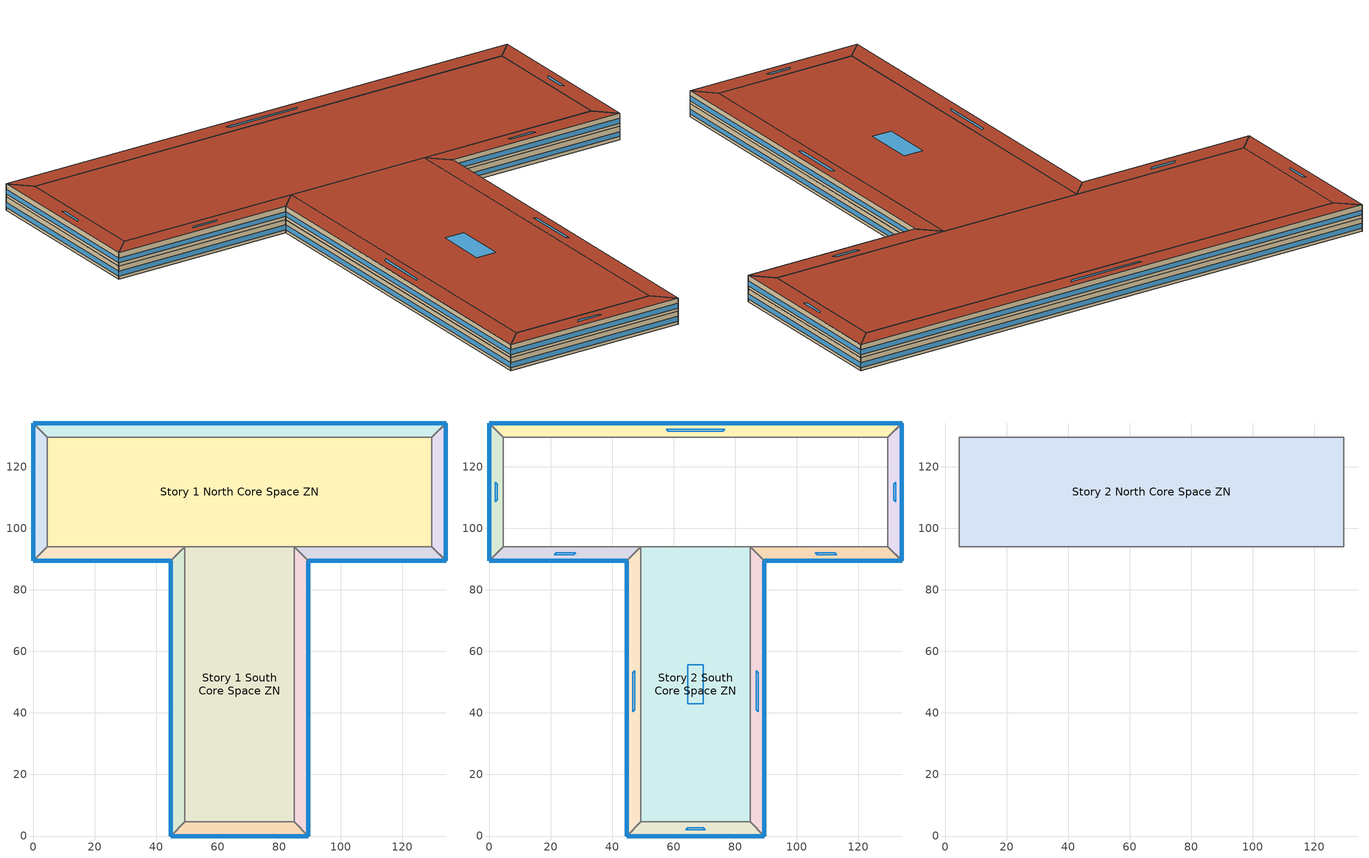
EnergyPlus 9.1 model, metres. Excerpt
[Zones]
Story 1 East Lower Perimeter Space ZN
 floor ground (BTAP-Grnd-Floor-Mass:U-0.757): 89.44,89.44 89.44,0 84.87,4.57 84.87,94.01 z0
 wall outside (BTAP-Ext-Wall-Mass:U-0.247): 89.44,0 89.44,89.44 z0:3.2
 wall to Story 1 South Lower Perimeter Space ZN (BTAP-Int-Wall): 84.87,4.57 89.44,0 z0:3.2
 wall to Story 1 South Core Space ZN (BTAP-Int-Wall): 84.87,94.01 84.87,4.57 z0:3.2
 wall to Story 1 South Upper Left Perimeter Space 1 ZN (BTAP-Int-Wall): 89.44,89.44 84.87,94.01 z0:3.2
 window (BTAP-Ext-FixedWindow:U=0.190 SHGC=0.600): 89.44,0.03 89.44,89.42 z0.76:1.94
Story 1 East Upper Perimeter Space ZN
 floor ground (BTAP-Grnd-Floor-Mass:U-0.757): 134.16,134.16 134.16,89.44 129.59,94.01 129.59,129.59 z0
 wall outside (BTAP-Ext-Wall-Mass:U-0.247): 134.16,89.44 134.16,134.16 z0:3.2
 wall to Story 1 South Upper Left Perimeter Space 1 ZN (BTAP-Int-Wall): 129.59,94.01 134.16,89.44 z0:3.2
 wall to Story 1 North Core Space ZN (BTAP-Int-Wall): 129.59,129.59 129.59,94.01 z0:3.2
 wall to Story 1 North Perimeter Space ZN (BTAP-Int-Wall): 134.16,134.16 129.59,129.59 z0:3.2
 window (BTAP-Ext-FixedWindow:U=0.190 SHGC=0.600): 134.16,89.47 134.16,134.14 z0.76:1.94
Story 1 North Core Space ZN
 floor ground (BTAP-Grnd-Floor-Mass:U-0.757): 4.57,94.01 4.57,129.59 129.59,129.59 129.59,94.01 84.87,94.01 49.29,94.01 z0
 wall to Story 1 West Upper Perimeter Space ZN (BTAP-Int-Wall): 4.57,129.59 4.57,94.01 z0:3.2
 wall to Story 1 North Perimeter Space ZN (BTAP-Int-Wall): 129.59,129.59 4.57,129.59 z0:3.2
 wall to Story 1 South Upper Left Perimeter Space 1 ZN (BTAP-Int-Wall): 84.87,94.01 129.59,94.01 z0:3.2
 wall to Story 1 South Core Space ZN (BTAP-Int-Wall): 49.29,94.01 84.87,94.01 z0:3.2
 wall to Story 1 South Upper Left Perimeter Space ZN (BTAP-Int-Wall): 4.57,94.01 49.29,94.01 z0:3.2
Story 1 North Perimeter Space ZN
 floor ground (BTAP-Grnd-Floor-Mass:U-0.757): 0,134.16 134.16,134.16 129.59,129.59 4.57,129.59 z0
 wall outside (BTAP-Ext-Wall-Mass:U-0.247): 134.16,134.16 0,134.16 z0:3.2
 wall to Story 1 West Upper Perimeter Space ZN (BTAP-Int-Wall): 0,134.16 4.57,129.59 z0:3.2
 window (BTAP-Ext-FixedWindow:U=0.190 SHGC=0.600): 134.14,134.16 0.03,134.16 z0.76:1.94
Story 1 South Core Space ZN
 floor ground (BTAP-Grnd-Floor-Mass:U-0.757): 49.29,4.57 49.29,94.01 84.87,94.01 84.87,4.57 z0
 wall to Story 1 West Lower Perimeter Space ZN (BTAP-Int-Wall): 49.29,94.01 49.29,4.57 z0:3.2
 wall to Story 1 South Lower Perimeter Space ZN (BTAP-Int-Wall): 49.29,4.57 84.87,4.57 z0:3.2
Story 1 South Lower Perimeter Space ZN
 floor ground (BTAP-Grnd-Floor-Mass:U-0.757): 89.44,0 44.72,0 49.29,4.57 84.87,4.57 z0
 wall outside (BTAP-Ext-Wall-Mass:U-0.247): 44.72,0 89.44,0 z0:3.2
 wall to Story 1 West Lower Perimeter Space ZN (BTAP-Int-Wall): 49.29,4.57 44.72,0 z0:3.2
 window (BTAP-Ext-FixedWindow:U=0.190 SHGC=0.600): 44.75,0 89.42,0 z0.76:1.94
Story 1 South Upper Left Perimeter Space 1 ZN
 floor ground (BTAP-Grnd-Floor-Mass:U-0.757): 134.16,89.44 89.44,89.44 84.87,94.01 129.59,94.01 z0
 wall outside (BTAP-Ext-Wall-Mass:U-0.247): 89.44,89.44 134.16,89.44 z0:3.2
 window (BTAP-Ext-FixedWindow:U=0.190 SHGC=0.600): 89.47,89.44 134.14,89.44 z0.76:1.94
Story 1 South Upper Left Perimeter Space ZN
 floor ground (BTAP-Grnd-Floor-Mass:U-0.757): 44.72,89.44 0,89.44 4.57,94.01 49.29,94.01 z0
 wall outside (BTAP-Ext-Wall-Mass:U-0.247): 0,89.44 44.72,89.44 z0:3.2
 wall to Story 1 West Lower Perimeter Space ZN (BTAP-Int-Wall): 44.72,89.44 49.29,94.01 z0:3.2
 wall to Story 1 West Upper Perimeter Space ZN (BTAP-Int-Wall): 4.57,94.01 0,89.44 z0:3.2
 window (BTAP-Ext-FixedWindow:U=0.190 SHGC=0.600): 0.03,89.44 44.7,89.44 z0.76:1.94
Story 1 West Lower Perimeter Space ZN
 floor ground (BTAP-Grnd-Floor-Mass:U-0.757): 44.72,0 44.72,89.44 49.29,94.01 49.29,4.57 z0
 wall outside (BTAP-Ext-Wall-Mass:U-0.247): 44.72,89.44 44.72,0 z0:3.2
 window (BTAP-Ext-FixedWindow:U=0.190 SHGC=0.600): 44.72,89.42 44.72,0.03 z0.76:1.94
Story 1 West Upper Perimeter Space ZN
 floor ground (BTAP-Grnd-Floor-Mass:U-0.757): 0,89.44 0,134.16 4.57,129.59 4.57,94.01 z0
 wall outside (BTAP-Ext-Wall-Mass:U-0.247): 0,134.16 0,89.44 z0:3.2
 window (BTAP-Ext-FixedWindow:U=0.190 SHGC=0.600): 0,134.14 0,89.47 z0.76:1.94
Story 2 East Lower Perimeter Space ZN
 floor to Story 1 East Lower Perimeter Space ZN (BTAP-Int-Floor): 89.44,89.44 89.44,0 84.87,4.57 84.87,94.01 z3.2
 wall outside (BTAP-Ext-Wall-Mass:U-0.247): 89.44,0 89.44,89.44 z3.2:6.4
 wall to Story 2 South Lower Perimeter Space ZN (BTAP-Int-Wall): 84.87,4.57 89.44,0 z3.2:6.4
 wall to Story 2 South Core Space ZN (BTAP-Int-Wall): 84.87,94.01 84.87,4.57 z3.2:6.4
 wall to Story 2 South Upper Left Perimeter Space 1 ZN (BTAP-Int-Wall): 89.44,89.44 84.87,94.01 z3.2:6.4
 window (BTAP-Ext-FixedWindow:U=0.190 SHGC=0.600): 89.44,0.03 89.44,89.42 z3.96:5.14
 roof outside (BTAP-Ext-Roof-Metal:U-0.156): 84.87,94.01 84.87,4.57 89.44,0 89.44,89.44 z6.4
 skylight (BTAP-Ext-Skylights:U=0.190 SHGC=0.600): 86.83,53.65 86.83,41 87.48,40.36 87.48,53.01 z6.4
Story 2 East Upper Perimeter Space ZN
 floor to Story 1 East Upper Perimeter Space ZN (BTAP-Int-Floor): 134.16,134.16 134.16,89.44 129.59,94.01 129.59,129.59 z3.2
 wall outside (BTAP-Ext-Wall-Mass:U-0.247): 134.16,89.44 134.16,134.16 z3.2:6.4
 wall to Story 2 South Upper Left Perimeter Space 1 ZN (BTAP-Int-Wall): 129.59,94.01 134.16,89.44 z3.2:6.4
 wall to Story 2 North Core Space ZN (BTAP-Int-Wall): 129.59,129.59 129.59,94.01 z3.2:6.4
 wall to Story 2 North Perimeter Space ZN (BTAP-Int-Wall): 134.16,134.16 129.59,129.59 z3.2:6.4
 window (BTAP-Ext-FixedWindow:U=0.190 SHGC=0.600): 134.16,89.47 134.16,134.14 z3.96:5.14
 roof outside (BTAP-Ext-Roof-Metal:U-0.156): 129.59,129.59 129.59,94.01 134.16,89.44 134.16,134.16 z6.4
 skylight (BTAP-Ext-Skylights:U=0.190 SHGC=0.600): 131.56,114.32 131.56,109.29 132.2,108.64 132.2,114.97 z6.4
Story 2 North Perimeter Space ZN
 floor to Story 1 North Perimeter Space ZN (BTAP-Int-Floor): 0,134.16 134.16,134.16 129.59,129.59 4.57,129.59 z3.2
 wall outside (BTAP-Ext-Wall-Mass:U-0.247): 134.16,134.16 0,134.16 z3.2:6.4
 wall to Story 2 North Core Space ZN (BTAP-Int-Wall): 4.57,129.59 129.59,129.59 z3.2:6.4
 wall to Story 2 West Upper Perimeter Space ZN (BTAP-Int-Wall): 0,134.16 4.57,129.59 z3.2:6.4
 window (BTAP-Ext-FixedWindow:U=0.190 SHGC=0.600): 134.14,134.16 0.03,134.16 z3.96:5.14
 roof outside (BTAP-Ext-Roof-Metal:U-0.156): 4.57,129.59 129.59,129.59 134.16,134.16 0,134.16 z6.4
 skylight (BTAP-Ext-Skylights:U=0.190 SHGC=0.600): 58.24,131.56 75.92,131.56 76.57,132.2 57.6,132.2 z6.4
Story 2 South Core Space ZN
 floor to Story 1 South Core Space ZN (BTAP-Int-Floor): 49.29,4.57 49.29,94.01 84.87,94.01 84.87,4.57 z3.2
 wall to Story 2 West Lower Perimeter Space ZN (BTAP-Int-Wall): 49.29,94.01 49.29,4.57 z3.2:6.4
 wall to Story 2 North Core Space ZN (BTAP-Int-Wall): 84.87,94.01 49.29,94.01 z3.2:6.4
 wall to Story 2 South Lower Perimeter Space ZN (BTAP-Int-Wall): 49.29,4.57 84.87,4.57 z3.2:6.4
 roof outside (BTAP-Ext-Roof-Metal:U-0.156): 84.87,4.57 84.87,94.01 49.29,94.01 49.29,4.57 z6.4
 skylight (BTAP-Ext-Skylights:U=0.190 SHGC=0.600): 69.6,42.97 69.6,55.62 64.57,55.62 64.57,42.97 z6.4
Story 2 South Lower Perimeter Space ZN
 floor to Story 1 South Lower Perimeter Space ZN (BTAP-Int-Floor): 89.44,0 44.72,0 49.29,4.57 84.87,4.57 z3.2
 wall outside (BTAP-Ext-Wall-Mass:U-0.247): 44.72,0 89.44,0 z3.2:6.4
 wall to Story 2 West Lower Perimeter Space ZN (BTAP-Int-Wall): 49.29,4.57 44.72,0 z3.2:6.4
 window (BTAP-Ext-FixedWindow:U=0.190 SHGC=0.600): 44.75,0 89.42,0 z3.96:5.14
 roof outside (BTAP-Ext-Roof-Metal:U-0.156): 84.87,4.57 49.29,4.57 44.72,0 89.44,0 z6.4
 skylight (BTAP-Ext-Skylights:U=0.190 SHGC=0.600): 69.6,2.61 64.57,2.61 63.92,1.96 70.24,1.96 z6.4
Story 2 South Upper Left Perimeter Space 1 ZN
 floor to Story 1 South Upper Left Perimeter Space 1 ZN (BTAP-Int-Floor): 134.16,89.44 89.44,89.44 84.87,94.01 129.59,94.01 z3.2
 wall outside (BTAP-Ext-Wall-Mass:U-0.247): 89.44,89.44 134.16,89.44 z3.2:6.4
 wall to Story 2 North Core Space ZN (BTAP-Int-Wall): 129.59,94.01 84.87,94.01 z3.2:6.4
 window (BTAP-Ext-FixedWindow:U=0.190 SHGC=0.600): 89.47,89.44 134.14,89.44 z3.96:5.14
 roof outside (BTAP-Ext-Roof-Metal:U-0.156): 129.59,94.01 84.87,94.01 89.44,89.44 134.16,89.44 z6.4
 skylight (BTAP-Ext-Skylights:U=0.190 SHGC=0.600): 112.36,92.05 106.03,92.05 106.68,91.4 113,91.4 z6.4
Story 2 South Upper Left Perimeter Space ZN
 floor to Story 1 South Upper Left Perimeter Space ZN (BTAP-Int-Floor): 44.72,89.44 0,89.44 4.57,94.01 49.29,94.01 z3.2
 wall outside (BTAP-Ext-Wall-Mass:U-0.247): 0,89.44 44.72,89.44 z3.2:6.4
 wall to Story 2 West Upper Perimeter Space ZN (BTAP-Int-Wall): 4.57,94.01 0,89.44 z3.2:6.4
 wall to Story 2 North Core Space ZN (BTAP-Int-Wall): 49.29,94.01 4.57,94.01 z3.2:6.4
 wall to Story 2 West Lower Perimeter Space ZN (BTAP-Int-Wall): 44.72,89.44 49.29,94.01 z3.2:6.4
 window (BTAP-Ext-FixedWindow:U=0.190 SHGC=0.600): 0.03,89.44 44.7,89.44 z3.96:5.14
 roof outside (BTAP-Ext-Roof-Metal:U-0.156): 49.29,94.01 4.57,94.01 0,89.44 44.72,89.44 z6.4
 skylight (BTAP-Ext-Skylights:U=0.190 SHGC=0.600): 28.13,92.05 21.81,92.05 21.16,91.4 27.48,91.4 z6.4
Story 2 West Lower Perimeter Space ZN
 floor to Story 1 West Lower Perimeter Space ZN (BTAP-Int-Floor): 44.72,0 44.72,89.44 49.29,94.01 49.29,4.57 z3.2
 wall outside (BTAP-Ext-Wall-Mass:U-0.247): 44.72,89.44 44.72,0 z3.2:6.4
 window (BTAP-Ext-FixedWindow:U=0.190 SHGC=0.600): 44.72,89.42 44.72,0.03 z3.96:5.14
 roof outside (BTAP-Ext-Roof-Metal:U-0.156): 49.29,4.57 49.29,94.01 44.72,89.44 44.72,0 z6.4
 skylight (BTAP-Ext-Skylights:U=0.190 SHGC=0.600): 47.33,41 47.33,53.65 46.68,53.01 46.68,40.36 z6.4
Story 2 West Upper Perimeter Space ZN
 floor to Story 1 West Upper Perimeter Space ZN (BTAP-Int-Floor): 0,89.44 0,134.16 4.57,129.59 4.57,94.01 z3.2
 wall outside (BTAP-Ext-Wall-Mass:U-0.247): 0,134.16 0,89.44 z3.2:6.4
 wall to Story 2 North Core Space ZN (BTAP-Int-Wall): 4.57,94.01 4.57,129.59 z3.2:6.4
 window (BTAP-Ext-FixedWindow:U=0.190 SHGC=0.600): 0,134.14 0,89.47 z3.96:5.14
 roof outside (BTAP-Ext-Roof-Metal:U-0.156): 4.57,94.01 4.57,129.59 0,134.16 0,89.44 z6.4
 skylight (BTAP-Ext-Skylights:U=0.190 SHGC=0.600): 2.61,109.29 2.61,114.32 1.96,114.97 1.96,108.64 z6.4
Story 2 North Core Space ZN
 floor to Story 1 North Core Space ZN (BTAP-Int-Floor): 4.57,94.01 4.57,129.59 129.59,129.59 129.59,94.01 z6.4
 roof outside (BTAP-Ext-Roof-Metal:U-0.156): 49.29,94.01 84.87,94.01 129.59,94.01 129.59,129.59 4.57,129.59 4.57,94.01 z6.4
[Building]
T shape_Warehouse_NECB2017: North Axis {deg}=0
[Site:Location]
Ottawa=Macdonald-Cartier Intl AP_ON_CAN: Latitude {deg}=45.317; Longitude {deg}=-75.667; Time Zone {hr}=-5; Elevation {m}=114.9
[Site:GroundTemperature:BuildingSurface]
19.527, 19.502, 19.536, 19.598, 20.002, 21.64, 22.225, 22.375, 21.449, 20.121, 19.802, 19.633
[Site:WaterMainsTemperature]
Calculation Method=Correlation; Annual Average Outdoor Air Temperature {C}=6.83333; Maximum Difference In Monthly Average Outdoor Air Temperatures {deltaC}=31.2
[SizingPeriod:DesignDay] Day of Month=21; Dry-Bulb Temperature Range Modifier Type=DefaultMultipliers; Humidity Condition Type=Wetbulb; Barometric Pressure {Pa}=99952; Rain Indicator=No; Snow Indicator=No; Daylight Saving Time Indicator=No
Name | Month | Day Type | Maximum Dry-Bulb Temperature {C} | Daily Dry-Bulb Temperature Range {deltaC} | Wetbulb or DewPoint at Maximum Dry-Bulb {C} | Wind Speed {m/s} | Wind Direction {deg} | Solar Model Indicator | ASHRAE Clear Sky Optical Depth for Beam Irradiance (taub) | ASHRAE Clear Sky Optical Depth for Diffuse Irradiance (taud) | Sky Clearness
Ottawa=Macdonald-Cartier Intl Ann Clg .4% Condns DB=>MWB | 7 | SummerDesignDay | 30.6 | 10.1 | 21.8 | 4.6 | 220 | ASHRAETau | 0.417 | 2.264
Ottawa=Macdonald-Cartier Intl Ann Htg 99.6% Condns DB | 1 | WinterDesignDay | -24.2 | 0 | -24.2 | 3.5 | 290 | ASHRAEClearSky |  |  | 0
[Material] Thermal Absorptance=0.9
Name | Roughness | Thickness {m} | Conductivity {W/m-K} | Density {kg/m3} | Specific Heat {J/kg-K} | Solar Absorptance | Visible Absorptance
1/2IN Gypsum 1 | Smooth | 0.0127 | 0.16 | 784.9 | 830 | 0.4 | 0.4
100mm Normalweight concrete floor 1 | MediumSmooth | 0.1016 | 2.31 | 2322 | 832 | 0.7 | 0.7
1IN Stucco 1 | Smooth | 0.0253 | 0.6918 | 1858 | 837 | 0.7 | 0.92
6 in. Normalweight Concrete Floor 1 | MediumRough | 0.1524 | 2.31 | 2322 | 832 | 0.7 | 0.7
8IN CONCRETE HW RefBldg 1 | Rough | 0.2032 | 1.311 | 2240 | 836.8 | 0.7 | 0.7
G01 13mm gypsum board 1 | Smooth | 0.0127 | 0.16 | 800 | 1090 | 0.7 | 0.5
Metal Roof Surface 1 | Smooth | 0.0008 | 45.28 | 7824 | 500 | 0.7 | 0.7
[Material:NoMass] Roughness=Smooth; Thermal Absorptance=0.9; Solar Absorptance=0.7
Name | Thermal Resistance {m2-K/W} | Visible Absorptance
Typical Carpet Pad | 0.21648 | 0.8
Typical Carpet Pad 2 | 1.25503 | 0.8
Typical Insulation 2 | 3.77764 | 0.7
Typical Insulation 3 | 6.41024 | 0.7
[WindowMaterial:SimpleGlazingSystem]
SimpleGlazing:U=0.190 SHGC=0.600: U-Factor {W/m2-K}=1.9; Solar Heat Gain Coefficient=0.6; Visible Transmittance=0.21
[Construction]
BTAP-Ext-FixedWindow:U=0.190 SHGC=0.600; BTAP-Ext-Skylights:U=0.190 SHGC=0.600: SimpleGlazing:U=0.190 SHGC=0.600
BTAP-Ext-Roof-Metal:U-0.156: Metal Roof Surface 1, Typical Insulation 3
BTAP-Ext-Wall-Mass:U-0.247: 1IN Stucco 1, 8IN CONCRETE HW RefBldg 1, Typical Insulation 2, 1/2IN Gypsum 1
BTAP-Grnd-Floor-Mass:U-0.757: 6 in. Normalweight Concrete Floor 1, Typical Carpet Pad 2
BTAP-Int-Floor: 100mm Normalweight concrete floor 1, Typical Carpet Pad
BTAP-Int-Wall: G01 13mm gypsum board 1, G01 13mm gypsum board 1
[Zone]
Story 1 East Lower Perimeter Space ZN: 84.8727, 4.57, 0
Story 1 East Upper Perimeter Space ZN: 129.594, 94.0127, 0
Story 1 North Core Space ZN: 4.57, 94.0127, 0
Story 1 North Perimeter Space ZN: 4.57, 129.594, 0
Story 1 South Core Space ZN: 49.2914, 4.57, 0
Story 1 South Lower Perimeter Space ZN; Story 1 West Lower Perimeter Space ZN: 44.7214, 0, 0
Story 1 South Upper Left Perimeter Space 1 ZN: 89.4427, 89.4427, 0
Story 1 South Upper Left Perimeter Space ZN; Story 1 West Upper Perimeter Space ZN: 0, 89.4427, 0
Story 2 East Lower Perimeter Space ZN: 84.8727, 4.57, 3.2
Story 2 East Upper Perimeter Space ZN: 129.594, 94.0127, 3.2
Story 2 North Core Space ZN: 4.57, 94.0127, 3.2
Story 2 North Perimeter Space ZN: 4.57, 129.594, 3.2
Story 2 South Core Space ZN: 49.2914, 4.57, 3.2
Story 2 South Lower Perimeter Space ZN; Story 2 West Lower Perimeter Space ZN: 44.7214, 0, 3.2
Story 2 South Upper Left Perimeter Space 1 ZN: 89.4427, 89.4427, 3.2
Story 2 South Upper Left Perimeter Space ZN; Story 2 West Upper Perimeter Space ZN: 0, 89.4427, 3.2
[ZoneInfiltration:DesignFlowRate] Schedule=Always On Discrete; Design Flow Rate Calculation Method=Flow/ExteriorArea; Flow per Exterior Surface Area {m3/s-m2}=0.00025; Constant Term Coefficient=0; Temperature Term Coefficient=0; Velocity Term Coefficient=0.224; Velocity Squared Term Coefficient=0
Name | Zone or ZoneList
Story 1 East Lower Perimeter Space Infiltration | Story 1 East Lower Perimeter Space ZN
Story 1 East Upper Perimeter Space Infiltration | Story 1 East Upper Perimeter Space ZN
Story 1 North Perimeter Space Infiltration | Story 1 North Perimeter Space ZN
Story 1 South Lower Perimeter Space Infiltration | Story 1 South Lower Perimeter Space ZN
Story 1 South Upper Left Perimeter Space 1 Infiltration | Story 1 South Upper Left Perimeter Space 1 ZN
Story 1 South Upper Left Perimeter Space Infiltration | Story 1 South Upper Left Perimeter Space ZN
Story 1 West Lower Perimeter Space Infiltration | Story 1 West Lower Perimeter Space ZN
Story 1 West Upper Perimeter Space Infiltration | Story 1 West Upper Perimeter Space ZN
Story 2 East Lower Perimeter Space Infiltration | Story 2 East Lower Perimeter Space ZN
Story 2 East Upper Perimeter Space Infiltration | Story 2 East Upper Perimeter Space ZN
Story 2 North Core Space Infiltration | Story 2 North Core Space ZN
Story 2 North Perimeter Space Infiltration | Story 2 North Perimeter Space ZN
Story 2 South Core Space Infiltration | Story 2 South Core Space ZN
Story 2 South Lower Perimeter Space Infiltration | Story 2 South Lower Perimeter Space ZN
Story 2 South Upper Left Perimeter Space 1 Infiltration | Story 2 South Upper Left Perimeter Space 1 ZN
Story 2 South Upper Left Perimeter Space Infiltration | Story 2 South Upper Left Perimeter Space ZN
Story 2 West Lower Perimeter Space Infiltration | Story 2 West Lower Perimeter Space ZN
Story 2 West Upper Perimeter Space Infiltration | Story 2 West Upper Perimeter Space ZN
[ZoneControl:Thermostat]
Name | Zone or ZoneList | Control Type Schedule | Control 1
Story 1 East Lower Perimeter Space ZN Thermostat | Story 1 East Lower Perimeter Space ZN | Story 1 East Lower Perimeter Space ZN Thermostat Schedule | Warehouse WholeBuilding Thermostat 22
Story 1 East Upper Perimeter Space ZN Thermostat | Story 1 East Upper Perimeter Space ZN | Story 1 East Upper Perimeter Space ZN Thermostat Schedule | Warehouse WholeBuilding Thermostat 23
Story 1 North Core Space ZN Thermostat | Story 1 North Core Space ZN | Story 1 North Core Space ZN Thermostat Schedule | Warehouse WholeBuilding Thermostat 24
Story 1 North Perimeter Space ZN Thermostat | Story 1 North Perimeter Space ZN | Story 1 North Perimeter Space ZN Thermostat Schedule | Warehouse WholeBuilding Thermostat 25
Story 1 South Core Space ZN Thermostat | Story 1 South Core Space ZN | Story 1 South Core Space ZN Thermostat Schedule | Warehouse WholeBuilding Thermostat 26
Story 1 South Lower Perimeter Space ZN Thermostat | Story 1 South Lower Perimeter Space ZN | Story 1 South Lower Perimeter Space ZN Thermostat Schedule | Warehouse WholeBuilding Thermostat 27
Story 1 South Upper Left Perimeter Space 1 ZN Thermostat | Story 1 South Upper Left Perimeter Space 1 ZN | Story 1 South Upper Left Perimeter Space 1 ZN Thermostat Schedule | Warehouse WholeBuilding Thermostat 29
Story 1 South Upper Left Perimeter Space ZN Thermostat | Story 1 South Upper Left Perimeter Space ZN | Story 1 South Upper Left Perimeter Space ZN Thermostat Schedule | Warehouse WholeBuilding Thermostat 28
Story 1 West Lower Perimeter Space ZN Thermostat | Story 1 West Lower Perimeter Space ZN | Story 1 West Lower Perimeter Space ZN Thermostat Schedule | Warehouse WholeBuilding Thermostat 30
Story 1 West Upper Perimeter Space ZN Thermostat | Story 1 West Upper Perimeter Space ZN | Story 1 West Upper Perimeter Space ZN Thermostat Schedule | Warehouse WholeBuilding Thermostat 31
Story 2 East Lower Perimeter Space ZN Thermostat | Story 2 East Lower Perimeter Space ZN | Story 2 East Lower Perimeter Space ZN Thermostat Schedule | Warehouse WholeBuilding Thermostat 32
Story 2 East Upper Perimeter Space ZN Thermostat | Story 2 East Upper Perimeter Space ZN | Story 2 East Upper Perimeter Space ZN Thermostat Schedule | Warehouse WholeBuilding Thermostat 33
Story 2 North Core Space ZN Thermostat | Story 2 North Core Space ZN | Story 2 North Core Space ZN Thermostat Schedule | Warehouse WholeBuilding Thermostat 34
Story 2 North Perimeter Space ZN Thermostat | Story 2 North Perimeter Space ZN | Story 2 North Perimeter Space ZN Thermostat Schedule | Warehouse WholeBuilding Thermostat 35
Story 2 South Core Space ZN Thermostat | Story 2 South Core Space ZN | Story 2 South Core Space ZN Thermostat Schedule | Warehouse WholeBuilding Thermostat 36
Story 2 South Lower Perimeter Space ZN Thermostat | Story 2 South Lower Perimeter Space ZN | Story 2 South Lower Perimeter Space ZN Thermostat Schedule | Warehouse WholeBuilding Thermostat 37
Story 2 South Upper Left Perimeter Space 1 ZN Thermostat | Story 2 South Upper Left Perimeter Space 1 ZN | Story 2 South Upper Left Perimeter Space 1 ZN Thermostat Schedule | Warehouse WholeBuilding Thermostat 39
Story 2 South Upper Left Perimeter Space ZN Thermostat | Story 2 South Upper Left Perimeter Space ZN | Story 2 South Upper Left Perimeter Space ZN Thermostat Schedule | Warehouse WholeBuilding Thermostat 38
Story 2 West Lower Perimeter Space ZN Thermostat | Story 2 West Lower Perimeter Space ZN | Story 2 West Lower Perimeter Space ZN Thermostat Schedule | Warehouse WholeBuilding Thermostat 40
Story 2 West Upper Perimeter Space ZN Thermostat | Story 2 West Upper Perimeter Space ZN | Story 2 West Upper Perimeter Space ZN Thermostat Schedule | Warehouse WholeBuilding Thermostat 41
[ThermostatSetpoint:DualSetpoint] Heating Setpoint Temperature Schedule=NECB-A-Thermostat Setpoint-Heating; Cooling Setpoint Temperature Schedule=NECB-A-Thermostat Setpoint-Cooling
Warehouse WholeBuilding Thermostat 22; Warehouse WholeBuilding Thermostat 23; Warehouse WholeBuilding Thermostat 24; Warehouse WholeBuilding Thermostat 25; Warehouse WholeBuilding Thermostat 26; Warehouse WholeBuilding Thermostat 27; Warehouse WholeBuilding Thermostat 29; Warehouse WholeBuilding Thermostat 28; Warehouse WholeBuilding Thermostat 30; Warehouse WholeBuilding Thermostat 31; Warehouse WholeBuilding Thermostat 32; Warehouse WholeBuilding Thermostat 33; Warehouse WholeBuilding Thermostat 34; Warehouse WholeBuilding Thermostat 35; Warehouse WholeBuilding Thermostat 36; Warehouse WholeBuilding Thermostat 37; Warehouse WholeBuilding Thermostat 39; Warehouse WholeBuilding Thermostat 38; Warehouse WholeBuilding Thermostat 40; Warehouse WholeBuilding Thermostat 41
[ZoneHVAC:IdealLoadsAirSystem] Design Specification Outdoor Air Object=Warehouse WholeBuilding Ventilation
Zone HVAC Ideal Loads Air System 1; Zone HVAC Ideal Loads Air System 2; Zone HVAC Ideal Loads Air System 3; Zone HVAC Ideal Loads Air System 4; Zone HVAC Ideal Loads Air System 5; Zone HVAC Ideal Loads Air System 6; Zone HVAC Ideal Loads Air System 8; Zone HVAC Ideal Loads Air System 7; Zone HVAC Ideal Loads Air System 9; Zone HVAC Ideal Loads Air System 10; Zone HVAC Ideal Loads Air System 11; Zone HVAC Ideal Loads Air System 12; Zone HVAC Ideal Loads Air System 13; Zone HVAC Ideal Loads Air System 14; Zone HVAC Ideal Loads Air System 15; Zone HVAC Ideal Loads Air System 16; Zone HVAC Ideal Loads Air System 18; Zone HVAC Ideal Loads Air System 17; Zone HVAC Ideal Loads Air System 19; Zone HVAC Ideal Loads Air System 20
[DesignSpecification:OutdoorAir]
Warehouse WholeBuilding Ventilation: Outdoor Air Method=Sum; Outdoor Air Flow per Person {m3/s-person}=0; Outdoor Air Flow per Zone Floor Area {m3/s-m2}=0.00030988; Outdoor Air Flow per Zone {m3/s}=0; Outdoor Air Flow Air Changes per Hour {1/hr}=0
[Zone equipment]
Story 1 East Lower Perimeter Space ZN: Zone HVAC Ideal Loads Air System 1
Story 1 East Upper Perimeter Space ZN: Zone HVAC Ideal Loads Air System 2
Story 1 North Core Space ZN: Zone HVAC Ideal Loads Air System 3
Story 1 North Perimeter Space ZN: Zone HVAC Ideal Loads Air System 4
Story 1 South Core Space ZN: Zone HVAC Ideal Loads Air System 5
Story 1 South Lower Perimeter Space ZN: Zone HVAC Ideal Loads Air System 6
Story 1 South Upper Left Perimeter Space 1 ZN: Zone HVAC Ideal Loads Air System 8
Story 1 South Upper Left Perimeter Space ZN: Zone HVAC Ideal Loads Air System 7
Story 1 West Lower Perimeter Space ZN: Zone HVAC Ideal Loads Air System 9
Story 1 West Upper Perimeter Space ZN: Zone HVAC Ideal Loads Air System 10
Story 2 East Lower Perimeter Space ZN: Zone HVAC Ideal Loads Air System 11
Story 2 East Upper Perimeter Space ZN: Zone HVAC Ideal Loads Air System 12
Story 2 North Core Space ZN: Zone HVAC Ideal Loads Air System 13
Story 2 North Perimeter Space ZN: Zone HVAC Ideal Loads Air System 14
Story 2 South Core Space ZN: Zone HVAC Ideal Loads Air System 15
Story 2 South Lower Perimeter Space ZN: Zone HVAC Ideal Loads Air System 16
Story 2 South Upper Left Perimeter Space 1 ZN: Zone HVAC Ideal Loads Air System 18
Story 2 South Upper Left Perimeter Space ZN: Zone HVAC Ideal Loads Air System 17
Story 2 West Lower Perimeter Space ZN: Zone HVAC Ideal Loads Air System 19
Story 2 West Upper Perimeter Space ZN: Zone HVAC Ideal Loads Air System 20
[Sizing:Zone] Zone Cooling Design Supply Air Temperature Input Method=SupplyAirTemperature; Zone Cooling Design Supply Air Temperature {C}=14; Zone Cooling Design Supply Air Temperature Difference {deltaC}=11.11; Zone Heating Design Supply Air Temperature Input Method=SupplyAirTemperature; Zone Heating Design Supply Air Temperature {C}=40; Zone Heating Design Supply Air Temperature Difference {deltaC}=11.11; Zone Cooling Design Supply Air Humidity Ratio {kgWater/kgDryAir}=0.0085; Zone Heating Design Supply Air Humidity Ratio {kgWater/kgDryAir}=0.008; Design Specification Outdoor Air Object=Warehouse WholeBuilding Ventilation; Cooling Design Air Flow Method=DesignDay; Cooling Design Air Flow Rate {m3/s}=0; Cooling Minimum Air Flow per Zone Floor Area {m3/s-m2}=0.000762; Cooling Minimum Air Flow {m3/s}=0; Cooling Minimum Air Flow Fraction=0; Heating Design Air Flow Method=DesignDay; Heating Design Air Flow Rate {m3/s}=0; Heating Maximum Air Flow per Zone Floor Area {m3/s-m2}=0.002032; Heating Maximum Air Flow {m3/s}=0.141576; Heating Maximum Air Flow Fraction=0.3; Account for Dedicated Outdoor Air System=No
Name | Design Specification Zone Air Distribution Object
Story 1 East Lower Perimeter Space ZN | Story 1 East Lower Perimeter Space ZN Design Spec Zone Air Dist
Story 1 East Upper Perimeter Space ZN | Story 1 East Upper Perimeter Space ZN Design Spec Zone Air Dist
Story 1 North Core Space ZN | Story 1 North Core Space ZN Design Spec Zone Air Dist
Story 1 North Perimeter Space ZN | Story 1 North Perimeter Space ZN Design Spec Zone Air Dist
Story 1 South Core Space ZN | Story 1 South Core Space ZN Design Spec Zone Air Dist
Story 1 South Lower Perimeter Space ZN | Story 1 South Lower Perimeter Space ZN Design Spec Zone Air Dist
Story 1 South Upper Left Perimeter Space 1 ZN | Story 1 South Upper Left Perimeter Space 1 ZN Design Spec Zone Air Dist
Story 1 South Upper Left Perimeter Space ZN | Story 1 South Upper Left Perimeter Space ZN Design Spec Zone Air Dist
Story 1 West Lower Perimeter Space ZN | Story 1 West Lower Perimeter Space ZN Design Spec Zone Air Dist
Story 1 West Upper Perimeter Space ZN | Story 1 West Upper Perimeter Space ZN Design Spec Zone Air Dist
Story 2 East Lower Perimeter Space ZN | Story 2 East Lower Perimeter Space ZN Design Spec Zone Air Dist
Story 2 East Upper Perimeter Space ZN | Story 2 East Upper Perimeter Space ZN Design Spec Zone Air Dist
Story 2 North Core Space ZN | Story 2 North Core Space ZN Design Spec Zone Air Dist
Story 2 North Perimeter Space ZN | Story 2 North Perimeter Space ZN Design Spec Zone Air Dist
Story 2 South Core Space ZN | Story 2 South Core Space ZN Design Spec Zone Air Dist
Story 2 South Lower Perimeter Space ZN | Story 2 South Lower Perimeter Space ZN Design Spec Zone Air Dist
Story 2 South Upper Left Perimeter Space 1 ZN | Story 2 South Upper Left Perimeter Space 1 ZN Design Spec Zone Air Dist
Story 2 South Upper Left Perimeter Space ZN | Story 2 South Upper Left Perimeter Space ZN Design Spec Zone Air Dist
Story 2 West Lower Perimeter Space ZN | Story 2 West Lower Perimeter Space ZN Design Spec Zone Air Dist
Story 2 West Upper Perimeter Space ZN | Story 2 West Upper Perimeter Space ZN Design Spec Zone Air Dist
[DesignSpecification:ZoneAirDistribution] Zone Air Distribution Effectiveness in Cooling Mode=1; Zone Air Distribution Effectiveness in Heating Mode=1
Story 1 East Lower Perimeter Space ZN Design Spec Zone Air Dist; Story 1 East Upper Perimeter Space ZN Design Spec Zone Air Dist; Story 1 North Core Space ZN Design Spec Zone Air Dist; Story 1 North Perimeter Space ZN Design Spec Zone Air Dist; Story 1 South Core Space ZN Design Spec Zone Air Dist; Story 1 South Lower Perimeter Space ZN Design Spec Zone Air Dist; Story 1 South Upper Left Perimeter Space 1 ZN Design Spec Zone Air Dist; Story 1 South Upper Left Perimeter Space ZN Design Spec Zone Air Dist; Story 1 West Lower Perimeter Space ZN Design Spec Zone Air Dist; Story 1 West Upper Perimeter Space ZN Design Spec Zone Air Dist; Story 2 East Lower Perimeter Space ZN Design Spec Zone Air Dist; Story 2 East Upper Perimeter Space ZN Design Spec Zone Air Dist; Story 2 North Core Space ZN Design Spec Zone Air Dist; Story 2 North Perimeter Space ZN Design Spec Zone Air Dist; Story 2 South Core Space ZN Design Spec Zone Air Dist; Story 2 South Lower Perimeter Space ZN Design Spec Zone Air Dist; Story 2 South Upper Left Perimeter Space 1 ZN Design Spec Zone Air Dist; Story 2 South Upper Left Perimeter Space ZN Design Spec Zone Air Dist; Story 2 West Lower Perimeter Space ZN Design Spec Zone Air Dist; Story 2 West Upper Perimeter Space ZN Design Spec Zone Air Dist
[Schedule:Compact]
Story 1 East Lower Perimeter Space ZN Thermostat Schedule; Story 1 East Upper Perimeter Space ZN Thermostat Schedule; Story 1 North Core Space ZN Thermostat Schedule; Story 1 North Perimeter Space ZN Thermostat Schedule; Story 1 South Core Space ZN Thermostat Schedule; Story 1 South Lower Perimeter Space ZN Thermostat Schedule; Story 1 South Upper Left Perimeter Space 1 ZN Thermostat Schedule; Story 1 South Upper Left Perimeter Space ZN Thermostat Schedule; Story 1 West Lower Perimeter Space ZN Thermostat Schedule; Story 1 West Upper Perimeter Space ZN Thermostat Schedule; Story 2 East Lower Perimeter Space ZN Thermostat Schedule; Story 2 East Upper Perimeter Space ZN Thermostat Schedule; Story 2 North Core Space ZN Thermostat Schedule; Story 2 North Perimeter Space ZN Thermostat Schedule; Story 2 South Core Space ZN Thermostat Schedule; Story 2 South Lower Perimeter Space ZN Thermostat Schedule; Story 2 South Upper Left Perimeter Space 1 ZN Thermostat Schedule; Story 2 South Upper Left Perimeter Space ZN Thermostat Schedule; Story 2 West Lower Perimeter Space ZN Thermostat Schedule; Story 2 West Upper Perimeter Space ZN Thermostat Schedule: Through: 12/31, For: AllDays, Until: 24:00, 4
[Schedule:Day:Interval]
NECB-A-Thermostat Setpoint-Heating Sun|Hol Day; NECB-A-Thermostat Setpoint-Heating Sat Day: No, 24:00, 18
NECB-A-Thermostat Setpoint-Heating Default|Wkdy Day; NECB-A-Thermostat Setpoint-Heating Default: No, 06:00, 18, 07:00, 20, 21:00, 22, 24:00, 18
NECB-A-Thermostat Setpoint-Cooling Sun|Hol Day; NECB-A-Thermostat Setpoint-Cooling Sat Day: No, 24:00, 35
NECB-A-Thermostat Setpoint-Cooling Default|Wkdy Day; NECB-A-Thermostat Setpoint-Cooling Default: No, 06:00, 35, 21:00, 24, 24:00, 35
[Schedule:Week:Daily]
NECB-A-Thermostat Setpoint-Heating Week Rule - Jan1-Dec31: NECB-A-Thermostat Setpoint-Heating Sun|Hol Day, NECB-A-Thermostat Setpoint-Heating Default|Wkdy Day, NECB-A-Thermostat Setpoint-Heating Default|Wkdy Day, NECB-A-Thermostat Setpoint-Heating Default|Wkdy Day, NECB-A-Thermostat Setpoint-Heating Default|Wkdy Day, NECB-A-Thermostat Setpoint-Heating Default|Wkdy Day, NECB-A-Thermostat Setpoint-Heating Sat Day, NECB-A-Thermostat Setpoint-Heating Default, NECB-A-Thermostat Setpoint-Heating Default, NECB-A-Thermostat Setpoint-Heating Default, NECB-A-Thermostat Setpoint-Heating Default, NECB-A-Thermostat Setpoint-Heating Default
NECB-A-Thermostat Setpoint-Cooling Week Rule - Jan1-Dec31: NECB-A-Thermostat Setpoint-Cooling Sun|Hol Day, NECB-A-Thermostat Setpoint-Cooling Default|Wkdy Day, NECB-A-Thermostat Setpoint-Cooling Default|Wkdy Day, NECB-A-Thermostat Setpoint-Cooling Default|Wkdy Day, NECB-A-Thermostat Setpoint-Cooling Default|Wkdy Day, NECB-A-Thermostat Setpoint-Cooling Default|Wkdy Day, NECB-A-Thermostat Setpoint-Cooling Sat Day, NECB-A-Thermostat Setpoint-Cooling Default, NECB-A-Thermostat Setpoint-Cooling Default, NECB-A-Thermostat Setpoint-Cooling Default, NECB-A-Thermostat Setpoint-Cooling Default, NECB-A-Thermostat Setpoint-Cooling Default
[Schedule:Year]
NECB-A-Thermostat Setpoint-Heating: NECB-A-Thermostat Setpoint-Heating Week Rule - Jan1-Dec31, 1, 1, 12, 31
NECB-A-Thermostat Setpoint-Cooling: NECB-A-Thermostat Setpoint-Cooling Week Rule - Jan1-Dec31, 1, 1, 12, 31
[Schedule:Constant]
Always On Discrete: OnOff, 1
